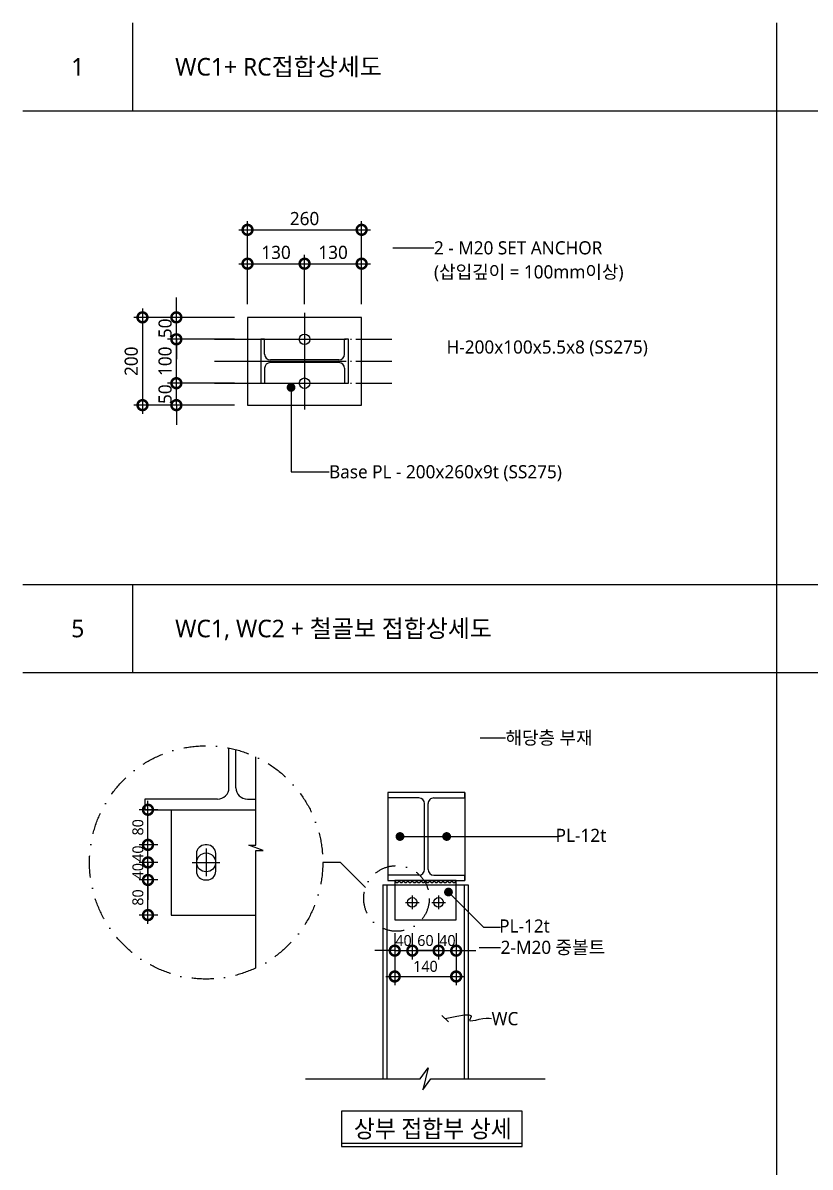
# Model space of a CAD drawing. Header units: millimetres. Extents: x 163207 to 170859, y 1699 to 7219.
# Drawn here: x 163207 to 165001, y 4612 to 7219 of the extents above; entities that cross this region are included whole.
import ezdxf
from ezdxf.enums import TextEntityAlignment as Align

# ---------------------------------------------------------------- set-up
doc = ezdxf.new("R2010")
doc.units = ezdxf.units.MM
doc.header["$LTSCALE"] = 10
for name, pattern in [('CEN-GAUN', [32.2, 30, -1, 0.2, -1]), ('DASHDOT-GAUN', [10, 5, -2.5, 0, -2.5]), ('HID', [5, 3, -2])]:
    doc.linetypes.add(name, pattern=pattern)
doc.layers.get('DEFPOINTS').update_dxf_attribs({"color": 137})
for name, color, linetype in [('4ELE', 4, 'Continuous'), ('BOLT', 7, 'Continuous'), ('CEN', 1, 'CEN-GAUN'), ('DIM', 7, 'Continuous'), ('DIM-INT', 7, 'Continuous'), ('ELE-5', 5, 'Continuous'), ('ELE7', 7, 'Continuous'), ('FORM', 7, 'Continuous'), ('SYM', 6, 'Continuous'), ('SYM-LEAD', 6, 'Continuous'), ('TAG', 6, 'Continuous'), ('TEXT', 3, 'Continuous'), ('TEXT-title', 2, 'Continuous'), ('WAL', 3, 'Continuous')]:
    doc.layers.add(name, color=color, linetype=linetype)
doc.styles.add('$0$스타일1', font='malgun.ttf')
doc.styles.add('Cell Head', font='malgun.ttf')
doc.styles.add('HB-tx', font='malgun.ttf', dxfattribs={"width": 0.95})
doc.styles.add('s1', font='malgun.ttf')
doc.styles.add('스타일1', font='malgun.ttf')
doc.dimstyles.new('CJA', dxfattribs={"dimscale": 300, "dimtxt": 2.7, "dimasz": 1, "dimexe": 2, "dimexo": 3, "dimgap": 1, "dimtad": 1, "dimdec": 0, "dimzin": 1, "dimdsep": 46, "dimlunit": 6, "dimtxsty": '$0$스타일1', "dimblk": 'CJDOT', "dimcen": 0.09, "dimdle": 1, "dimclrd": 256, "dimclre": 256, "dimclrt": 3, "dimadec": 0, "dimazin": 0, "dimtfac": 1, "dimtdec": 0, "dimtix": 1, "dimtmove": 2, "dimatfit": 3, "dimldrblk": 'CJDOT', "dimfxl": 1, "dimtolj": 1, "dimtzin": 1, "dimarcsym": 0})

# ---------------------------------------------------------------- blocks, each defined once
blk = doc.blocks.new('_DotSmall')
at = {"color": 0, "linetype": 'ByBlock', "const_width": 0.5}
blk.add_lwpolyline([(-0.0625, 0, 1), (0.0625, 0, 1)], format="xyb", close=True, dxfattribs=at)
blk = doc.blocks.new('*D36')
at = {"layer": 'DEFPOINTS', "color": 0, "transparency": 16777216}
for p in [(164154.4, 5175.3), (164194.4, 5175.3), (164194.4, 5105.3)]:
    blk.add_point(p, dxfattribs=at)
at = {"layer": 'DIM-INT', "color": 7, "lineweight": -2, "transparency": 16777216}
for p, q in [((164154.4, 5145.3), (164154.4, 5085.3)), ((164194.4, 5145.3), (164194.4, 5085.3)), ((164154.4, 5105.3), (164109.4, 5105.3)), ((164154.4, 5105.3), (164194.4, 5105.3)), ((164194.4, 5105.3), (164239.4, 5105.3))]:
    blk.add_line(p, q, dxfattribs=at)
at = {"layer": 'DIM-INT', "color": 7, "lineweight": -2, "transparency": 16777216, "xscale": 45, "yscale": 45, "zscale": 45}
blk.add_blockref('_DotSmall', (164154.4, 5105.3), dxfattribs=at)
at = {"layer": 'DIM-INT', "color": 7, "lineweight": -2, "transparency": 16777216, "xscale": 45, "yscale": 45, "zscale": 45, "rotation": 180}
blk.add_blockref('_DotSmall', (164194.4, 5105.3), dxfattribs=at)
at = {"layer": 'DIM-INT', "color": 3, "transparency": 16777216, "insert": (164174.4, 5128.2), "char_height": 25, "attachment_point": 5, "style": '스타일1'}
blk.add_mtext('\\A1;40', dxfattribs=at)
blk = doc.blocks.new('CJDOT')
blk.add_line((-2, 0), (2, 0))
at = {"const_width": 0.5}
blk.add_lwpolyline([(-0.25, 0, 1), (0.25, 0, 1)], format="xyb", close=True, dxfattribs=at)
blk = doc.blocks.new('*D37')
at = {"layer": 'DEFPOINTS', "color": 0, "transparency": 16777216}
for p in [(164054.4, 5175.3), (164094.4, 5175.3), (164094.4, 5105.3)]:
    blk.add_point(p, dxfattribs=at)
at = {"layer": 'DIM-INT', "color": 7, "lineweight": -2, "transparency": 16777216}
for p, q in [((164054.4, 5145.3), (164054.4, 5085.3)), ((164094.4, 5145.3), (164094.4, 5085.3)), ((164054.4, 5105.3), (164009.4, 5105.3)), ((164054.4, 5105.3), (164094.4, 5105.3)), ((164094.4, 5105.3), (164139.4, 5105.3))]:
    blk.add_line(p, q, dxfattribs=at)
at = {"layer": 'DIM-INT', "color": 7, "lineweight": -2, "transparency": 16777216, "xscale": 45, "yscale": 45, "zscale": 45}
blk.add_blockref('_DotSmall', (164054.4, 5105.3), dxfattribs=at)
at = {"layer": 'DIM-INT', "color": 7, "lineweight": -2, "transparency": 16777216, "xscale": 45, "yscale": 45, "zscale": 45, "rotation": 180}
blk.add_blockref('_DotSmall', (164094.4, 5105.3), dxfattribs=at)
at = {"layer": 'DIM-INT', "color": 3, "transparency": 16777216, "insert": (164074.4, 5128.2), "char_height": 25, "attachment_point": 5, "style": '스타일1'}
blk.add_mtext('\\A1;40', dxfattribs=at)
blk = doc.blocks.new('*D38')
at = {"layer": 'DEFPOINTS', "color": 0, "transparency": 16777216}
for p in [(164094.4, 5175.3), (164154.4, 5175.3), (164154.4, 5105.3)]:
    blk.add_point(p, dxfattribs=at)
at = {"layer": 'DIM-INT', "color": 7, "lineweight": -2, "transparency": 16777216}
for p, q in [((164094.4, 5145.3), (164094.4, 5085.3)), ((164154.4, 5145.3), (164154.4, 5085.3)), ((164074.4, 5105.3), (164174.4, 5105.3))]:
    blk.add_line(p, q, dxfattribs=at)
at = {"layer": 'DIM-INT', "color": 7, "lineweight": -2, "transparency": 16777216, "xscale": 45, "yscale": 45, "zscale": 45, "rotation": 180}
blk.add_blockref('_DotSmall', (164094.4, 5105.3), dxfattribs=at)
at = {"layer": 'DIM-INT', "color": 7, "lineweight": -2, "transparency": 16777216, "xscale": 45, "yscale": 45, "zscale": 45}
blk.add_blockref('_DotSmall', (164154.4, 5105.3), dxfattribs=at)
at = {"layer": 'DIM-INT', "color": 3, "transparency": 16777216, "insert": (164124.4, 5128.2), "char_height": 25, "attachment_point": 5, "style": '스타일1'}
blk.add_mtext('\\A1;60', dxfattribs=at)
blk = doc.blocks.new('*U5')
for p, q in [((71, 188), (0, 188)), ((105, 188), (176, 188)), ((84, 175), (84, 25)), ((92, 175), (92, 25)), ((71, 12), (0, 12)), ((105, 12), (176, 12))]:
    blk.add_line(p, q)
for points in [[(176, 188), (176, 200), (0, 200), (0, 188)], [(0, 12), (0, 0), (176, 0), (176, 12)]]:
    blk.add_lwpolyline(points)
for centre, start, end in [((71, 175), 0, 90), ((105, 175), 90, 180), ((71, 25), 270, 0), ((105, 25), 180, 270)]:
    blk.add_arc(centre, 13, start, end)
blk = doc.blocks.new('*D39')
at = {"layer": 'DEFPOINTS', "color": 0, "transparency": 16777216}
for p in [(164054.4, 5116.4), (164194.4, 5116.4), (164194.4, 5046.4)]:
    blk.add_point(p, dxfattribs=at)
at = {"layer": 'DIM-INT', "color": 7, "lineweight": -2, "transparency": 16777216}
for p, q in [((164054.4, 5086.4), (164054.4, 5026.4)), ((164194.4, 5086.4), (164194.4, 5026.4)), ((164034.4, 5046.4), (164214.4, 5046.4))]:
    blk.add_line(p, q, dxfattribs=at)
at = {"layer": 'DIM-INT', "color": 7, "lineweight": -2, "transparency": 16777216, "xscale": 45, "yscale": 45, "zscale": 45, "rotation": 180}
blk.add_blockref('_DotSmall', (164054.4, 5046.4), dxfattribs=at)
at = {"layer": 'DIM-INT', "color": 7, "lineweight": -2, "transparency": 16777216, "xscale": 45, "yscale": 45, "zscale": 45}
blk.add_blockref('_DotSmall', (164194.4, 5046.4), dxfattribs=at)
at = {"layer": 'DIM-INT', "color": 3, "transparency": 16777216, "insert": (164124.4, 5069.3), "char_height": 25, "attachment_point": 5, "style": '스타일1'}
blk.add_mtext('\\A1;140', dxfattribs=at)
blk = doc.blocks.new('*D40')
at = {"layer": 'DEFPOINTS', "color": 0, "transparency": 16777216}
for p in [(163492, 5346.3), (163544.6, 5346.3), (163544.6, 5306.3)]:
    blk.add_point(p, dxfattribs=at)
at = {"layer": 'DIM-INT', "color": 7, "lineweight": -2, "transparency": 16777216}
for p, q in [((163492, 5346.3), (163492, 5391.3)), ((163514.6, 5346.3), (163472, 5346.3)), ((163492, 5306.3), (163492, 5346.3)), ((163514.6, 5306.3), (163472, 5306.3)), ((163492, 5306.3), (163492, 5261.3))]:
    blk.add_line(p, q, dxfattribs=at)
at = {"layer": 'DIM-INT', "color": 7, "lineweight": -2, "transparency": 16777216, "xscale": 45, "yscale": 45, "zscale": 45}
for p, rotation in [((163492, 5346.3), 270), ((163492, 5306.3), 90)]:
    blk.add_blockref('_DotSmall', p, dxfattribs=dict(at, rotation=rotation))
at = {"layer": 'DIM-INT', "color": 3, "transparency": 16777216, "insert": (163469.1, 5326.3), "char_height": 25, "attachment_point": 5, "rotation": 90, "style": '스타일1'}
blk.add_mtext('\\A1;40', dxfattribs=at)
blk = doc.blocks.new('*D41')
at = {"layer": 'DEFPOINTS', "color": 0, "transparency": 16777216}
for p in [(163492, 5426.3), (163544.6, 5426.3), (163544.6, 5346.3)]:
    blk.add_point(p, dxfattribs=at)
at = {"layer": 'DIM-INT', "color": 7, "lineweight": -2, "transparency": 16777216}
for p, q in [((163514.6, 5426.3), (163472, 5426.3)), ((163492, 5326.3), (163492, 5446.3)), ((163514.6, 5346.3), (163472, 5346.3))]:
    blk.add_line(p, q, dxfattribs=at)
at = {"layer": 'DIM-INT', "color": 7, "lineweight": -2, "transparency": 16777216, "xscale": 45, "yscale": 45, "zscale": 45}
for p, rotation in [((163492, 5426.3), 90), ((163492, 5346.3), 270)]:
    blk.add_blockref('_DotSmall', p, dxfattribs=dict(at, rotation=rotation))
at = {"layer": 'DIM-INT', "color": 3, "transparency": 16777216, "insert": (163469.1, 5386.3), "char_height": 25, "attachment_point": 5, "rotation": 90, "style": '스타일1'}
blk.add_mtext('\\A1;80', dxfattribs=at)
blk = doc.blocks.new('*D42')
at = {"layer": 'DEFPOINTS', "color": 0, "transparency": 16777216}
for p in [(163492, 5266.3), (163544.6, 5266.3), (163544.6, 5186.3)]:
    blk.add_point(p, dxfattribs=at)
at = {"layer": 'DIM-INT', "color": 7, "lineweight": -2, "transparency": 16777216}
for p, q in [((163492, 5166.3), (163492, 5286.3)), ((163514.6, 5266.3), (163472, 5266.3)), ((163514.6, 5186.3), (163472, 5186.3))]:
    blk.add_line(p, q, dxfattribs=at)
at = {"layer": 'DIM-INT', "color": 7, "lineweight": -2, "transparency": 16777216, "xscale": 45, "yscale": 45, "zscale": 45}
for p, rotation in [((163492, 5266.3), 90), ((163492, 5186.3), 270)]:
    blk.add_blockref('_DotSmall', p, dxfattribs=dict(at, rotation=rotation))
at = {"layer": 'DIM-INT', "color": 3, "transparency": 16777216, "insert": (163469.1, 5226.3), "char_height": 25, "attachment_point": 5, "rotation": 90, "style": '스타일1'}
blk.add_mtext('\\A1;80', dxfattribs=at)
blk = doc.blocks.new('*D43')
at = {"layer": 'DEFPOINTS', "color": 0, "transparency": 16777216}
for p in [(163492, 5306.3), (163529.3, 5306.3), (163529.3, 5266.3)]:
    blk.add_point(p, dxfattribs=at)
at = {"layer": 'DIM-INT', "color": 7, "lineweight": -2, "transparency": 16777216}
for p, q in [((163492, 5306.3), (163492, 5351.3)), ((163499.3, 5306.3), (163472, 5306.3)), ((163492, 5266.3), (163492, 5306.3)), ((163499.3, 5266.3), (163472, 5266.3)), ((163492, 5266.3), (163492, 5221.3))]:
    blk.add_line(p, q, dxfattribs=at)
at = {"layer": 'DIM-INT', "color": 7, "lineweight": -2, "transparency": 16777216, "xscale": 45, "yscale": 45, "zscale": 45}
for p, rotation in [((163492, 5306.3), 270), ((163492, 5266.3), 90)]:
    blk.add_blockref('_DotSmall', p, dxfattribs=dict(at, rotation=rotation))
at = {"layer": 'DIM-INT', "color": 3, "transparency": 16777216, "insert": (163469.1, 5286.3), "char_height": 25, "attachment_point": 5, "rotation": 90, "style": '스타일1'}
blk.add_mtext('\\A1;40', dxfattribs=at)
blk = doc.blocks.new('*D55')
at = {"layer": 'DEFPOINTS', "color": 0, "transparency": 16777216}
for p in [(163556.7, 6398.3), (163718.9, 6398.3), (163718.9, 6348.3)]:
    blk.add_point(p, dxfattribs=at)
at = {"layer": 'DIM', "color": 7, "lineweight": -2, "transparency": 16777216}
for p, q in [((163556.7, 6398.3), (163556.7, 6443.3)), ((163688.9, 6398.3), (163536.7, 6398.3)), ((163556.7, 6348.3), (163556.7, 6398.3)), ((163688.9, 6348.3), (163536.7, 6348.3)), ((163556.7, 6348.3), (163556.7, 6303.3))]:
    blk.add_line(p, q, dxfattribs=at)
at = {"layer": 'DIM', "color": 7, "lineweight": -2, "transparency": 16777216, "xscale": 45, "yscale": 45, "zscale": 45}
for p, rotation in [((163556.7, 6398.3), 270), ((163556.7, 6348.3), 90)]:
    blk.add_blockref('_DotSmall', p, dxfattribs=dict(at, rotation=rotation))
at = {"layer": 'DIM', "color": 3, "transparency": 16777216, "insert": (163531.2, 6373.3), "char_height": 30, "attachment_point": 5, "rotation": 90, "line_spacing_factor": 1.666667, "style": '스타일1'}
blk.add_mtext('\\A1;50', dxfattribs=at)
blk = doc.blocks.new('*D56')
at = {"layer": 'DEFPOINTS', "color": 0, "transparency": 16777216}
for p in [(163718.9, 6548.3), (163479.5, 6348.3), (163718.9, 6348.3)]:
    blk.add_point(p, dxfattribs=at)
at = {"layer": 'DIM', "color": 7, "lineweight": -2, "transparency": 16777216}
for p, q in [((163688.9, 6548.3), (163459.5, 6548.3)), ((163479.5, 6568.3), (163479.5, 6328.3)), ((163688.9, 6348.3), (163459.5, 6348.3))]:
    blk.add_line(p, q, dxfattribs=at)
at = {"layer": 'DIM', "color": 7, "lineweight": -2, "transparency": 16777216, "xscale": 45, "yscale": 45, "zscale": 45}
for p, rotation in [((163479.5, 6548.3), 90), ((163479.5, 6348.3), 270)]:
    blk.add_blockref('_DotSmall', p, dxfattribs=dict(at, rotation=rotation))
at = {"layer": 'DIM', "color": 3, "transparency": 16777216, "insert": (163454, 6448.3), "char_height": 30, "attachment_point": 5, "rotation": 90, "line_spacing_factor": 1.666667, "style": '스타일1'}
blk.add_mtext('\\A1;200', dxfattribs=at)
blk = doc.blocks.new('*D57')
at = {"layer": 'DEFPOINTS', "color": 0, "transparency": 16777216}
for p in [(163556.7, 6548.3), (163718.9, 6548.3), (163718.9, 6498.3)]:
    blk.add_point(p, dxfattribs=at)
at = {"layer": 'DIM', "color": 7, "lineweight": -2, "transparency": 16777216}
for p, q in [((163556.7, 6548.3), (163556.7, 6593.3)), ((163688.9, 6548.3), (163536.7, 6548.3)), ((163556.7, 6498.3), (163556.7, 6548.3)), ((163688.9, 6498.3), (163536.7, 6498.3)), ((163556.7, 6498.3), (163556.7, 6453.3))]:
    blk.add_line(p, q, dxfattribs=at)
at = {"layer": 'DIM', "color": 7, "lineweight": -2, "transparency": 16777216, "xscale": 45, "yscale": 45, "zscale": 45}
for p, rotation in [((163556.7, 6548.3), 270), ((163556.7, 6498.3), 90)]:
    blk.add_blockref('_DotSmall', p, dxfattribs=dict(at, rotation=rotation))
at = {"layer": 'DIM', "color": 3, "transparency": 16777216, "insert": (163531.2, 6523.3), "char_height": 30, "attachment_point": 5, "rotation": 90, "line_spacing_factor": 1.666667, "style": '스타일1'}
blk.add_mtext('\\A1;50', dxfattribs=at)
blk = doc.blocks.new('*D58')
at = {"layer": 'DEFPOINTS', "color": 0, "transparency": 16777216}
for p in [(163978.9, 6747.8), (163718.9, 6548.3), (163978.9, 6548.3)]:
    blk.add_point(p, dxfattribs=at)
at = {"layer": 'DIM', "color": 7, "lineweight": -2, "transparency": 16777216}
for p, q in [((163718.9, 6578.3), (163718.9, 6767.8)), ((163978.9, 6578.3), (163978.9, 6767.8)), ((163698.9, 6747.8), (163998.9, 6747.8))]:
    blk.add_line(p, q, dxfattribs=at)
at = {"layer": 'DIM', "color": 7, "lineweight": -2, "transparency": 16777216, "xscale": 45, "yscale": 45, "zscale": 45, "rotation": 180}
blk.add_blockref('_DotSmall', (163718.9, 6747.8), dxfattribs=at)
at = {"layer": 'DIM', "color": 7, "lineweight": -2, "transparency": 16777216, "xscale": 45, "yscale": 45, "zscale": 45}
blk.add_blockref('_DotSmall', (163978.9, 6747.8), dxfattribs=at)
at = {"layer": 'DIM', "color": 3, "transparency": 16777216, "insert": (163848.9, 6773.3), "char_height": 30, "attachment_point": 5, "line_spacing_factor": 1.666667, "style": '스타일1'}
blk.add_mtext('\\A1;260', dxfattribs=at)
blk = doc.blocks.new('*D59')
at = {"layer": 'DEFPOINTS', "color": 0, "transparency": 16777216}
for p in [(163556.7, 6498.3), (163718.9, 6498.3), (163718.9, 6398.3)]:
    blk.add_point(p, dxfattribs=at)
at = {"layer": 'DIM', "color": 7, "lineweight": -2, "transparency": 16777216}
for p, q in [((163688.9, 6498.3), (163536.7, 6498.3)), ((163556.7, 6378.3), (163556.7, 6518.3)), ((163688.9, 6398.3), (163536.7, 6398.3))]:
    blk.add_line(p, q, dxfattribs=at)
at = {"layer": 'DIM', "color": 7, "lineweight": -2, "transparency": 16777216, "xscale": 45, "yscale": 45, "zscale": 45}
for p, rotation in [((163556.7, 6498.3), 90), ((163556.7, 6398.3), 270)]:
    blk.add_blockref('_DotSmall', p, dxfattribs=dict(at, rotation=rotation))
at = {"layer": 'DIM', "color": 3, "transparency": 16777216, "insert": (163531.1, 6448.3), "char_height": 30, "attachment_point": 5, "rotation": 90, "line_spacing_factor": 1.666667, "style": '스타일1'}
blk.add_mtext('\\A1;100', dxfattribs=at)
blk = doc.blocks.new('*D60')
at = {"layer": 'DEFPOINTS', "color": 0, "transparency": 16777216}
for p in [(163978.9, 6670.6), (163848.9, 6548.3), (163978.9, 6548.3)]:
    blk.add_point(p, dxfattribs=at)
at = {"layer": 'DIM', "color": 7, "lineweight": -2, "transparency": 16777216}
for p, q in [((163848.9, 6578.3), (163848.9, 6690.6)), ((163978.9, 6578.3), (163978.9, 6690.6)), ((163828.9, 6670.6), (163998.9, 6670.6))]:
    blk.add_line(p, q, dxfattribs=at)
at = {"layer": 'DIM', "color": 7, "lineweight": -2, "transparency": 16777216, "xscale": 45, "yscale": 45, "zscale": 45, "rotation": 180}
blk.add_blockref('_DotSmall', (163848.9, 6670.6), dxfattribs=at)
at = {"layer": 'DIM', "color": 7, "lineweight": -2, "transparency": 16777216, "xscale": 45, "yscale": 45, "zscale": 45}
blk.add_blockref('_DotSmall', (163978.9, 6670.6), dxfattribs=at)
at = {"layer": 'DIM', "color": 3, "transparency": 16777216, "insert": (163913.9, 6696.2), "char_height": 30, "attachment_point": 5, "line_spacing_factor": 1.666667, "style": '스타일1'}
blk.add_mtext('\\A1;130', dxfattribs=at)
blk = doc.blocks.new('*D61')
at = {"layer": 'DEFPOINTS', "color": 0, "transparency": 16777216}
for p in [(163848.9, 6670.6), (163718.9, 6548.3), (163848.9, 6548.3)]:
    blk.add_point(p, dxfattribs=at)
at = {"layer": 'DIM', "color": 7, "lineweight": -2, "transparency": 16777216}
for p, q in [((163718.9, 6578.3), (163718.9, 6690.6)), ((163848.9, 6578.3), (163848.9, 6690.6)), ((163698.9, 6670.6), (163868.9, 6670.6))]:
    blk.add_line(p, q, dxfattribs=at)
at = {"layer": 'DIM', "color": 7, "lineweight": -2, "transparency": 16777216, "xscale": 45, "yscale": 45, "zscale": 45, "rotation": 180}
blk.add_blockref('_DotSmall', (163718.9, 6670.6), dxfattribs=at)
at = {"layer": 'DIM', "color": 7, "lineweight": -2, "transparency": 16777216, "xscale": 45, "yscale": 45, "zscale": 45}
blk.add_blockref('_DotSmall', (163848.9, 6670.6), dxfattribs=at)
at = {"layer": 'DIM', "color": 3, "transparency": 16777216, "insert": (163783.9, 6696.2), "char_height": 30, "attachment_point": 5, "line_spacing_factor": 1.666667, "style": '스타일1'}
blk.add_mtext('\\A1;130', dxfattribs=at)

msp = doc.modelspace()

# ---------------------------------------------------------------- linework, layer by layer
msp.add_lwpolyline([(163622.6, 5266.3), (163626.6, 5266.3, 0.414214), (163646.6, 5286.3), (163646.6, 5326.3, 0.414214), (163626.6, 5346.3), (163622.6, 5346.3, 0.414214), (163602.6, 5326.3), (163602.6, 5286.3, 0.414214)], format="xyb", close=True)
at = {"layer": '4ELE'}
for centre in [(163848.9, 6498.3), (163848.9, 6398.3)]:
    msp.add_circle(centre, 12, dxfattribs=at)
at = {"layer": 'BOLT', "linetype": 'Continuous'}
for p, q in [((163624.6, 5337.8), (163624.6, 5274.8)), ((163593.1, 5306.3), (163656.1, 5306.3)), ((164078.6, 5215.3), (164110.1, 5215.3)), ((164094.4, 5231.1), (164094.4, 5199.6)), ((164138.6, 5215.3), (164170.1, 5215.3)), ((164154.4, 5231.1), (164154.4, 5199.6))]:
    msp.add_line(p, q, dxfattribs=at)
for centre, radius in [((163624.6, 5306.3), 21.5), ((164094.4, 5215.3), 10.8), ((164154.4, 5215.3), 10.8)]:
    msp.add_circle(centre, radius, dxfattribs=at)
at = {"layer": 'CEN'}
for p, q in [((163848.9, 6558.3), (163848.9, 6338.3)), ((163643.9, 6498.3), (164047.9, 6498.3)), ((163643.9, 6448.3), (164047.9, 6448.3)), ((163643.9, 6398.3), (164047.9, 6398.3))]:
    msp.add_line(p, q, dxfattribs=at)
at = {"layer": 'DEFPOINTS'}
msp.add_lwpolyline([(163933.2, 4659.3), (164344.9, 4659.3), (164344.9, 4739.3), (163933.2, 4739.3)], close=True, dxfattribs=at)
at = {"layer": 'ELE-5'}
msp.add_lwpolyline([(163718.9, 6548.3), (163718.9, 6348.3), (163978.9, 6348.3), (163978.9, 6548.3)], close=True, dxfattribs=at)
at = {"layer": 'ELE7', "ltscale": 60}
for p, q in [((164038.4, 5465.3), (164038.4, 5265.3)), ((164214.4, 5465.3), (164214.4, 5265.3))]:
    msp.add_line(p, q, dxfattribs=at)
at = {"layer": 'FORM', "color": 4}
msp.add_line((163457, 7219.3), (163457, 7019.3), dxfattribs=at)
at = {"layer": 'FORM', "color": 3}
msp.add_line((164924.5, 7219.3), (164924.5, 1699.3), dxfattribs=at)
at = {"layer": 'FORM', "color": 4, "ltscale": 0.3}
for p, q in [((163207, 7019.3), (170184.1, 7019.3)), ((163457, 5939.3), (163457, 5739.3)), ((163207, 5739.3), (166642, 5739.3))]:
    msp.add_line(p, q, dxfattribs=at)
at = {"layer": 'FORM', "color": 3, "ltscale": 0.3}
msp.add_line((163207, 5939.3), (166642, 5939.3), dxfattribs=at)
at = {"layer": 'SYM'}
msp.add_line((164050.3, 6706.8), (164143.8, 6706.8), dxfattribs=at)
at = {"layer": 'SYM', "ltscale": 60}
for p, q in [((164249.3, 5590.3), (164306.9, 5590.3)), ((164066.4, 5365.3), (164424.3, 5365.3)), ((164256.8, 5158.8), (164295.7, 5158.8)), ((164246.7, 5112.8), (164295.7, 5112.8)), ((164162, 4957.7), (164176.8, 4942.8))]:
    msp.add_line(p, q, dxfattribs=at)
at = {"layer": 'SYM'}
msp.add_lwpolyline([(163948.9, 6481.1, 0, 10, 0), (163972.9, 6481.1, 0, 0, 0), (164156, 6481.1, 0, 0, 0)], format="xyseb", dxfattribs=at)
at = {"layer": 'SYM', "const_width": 10}
msp.add_lwpolyline([(163818.1, 6393.7, 1), (163818.1, 6383.7, 1)], format="xyb", close=True, dxfattribs=at)
at = {"layer": 'SYM'}
for points in [[(163818.1, 6388.7), (163818.1, 6196.5), (163904.7, 6196.5)], [(163738.1, 5065.9), (163738.1, 5333.7), (163754.4, 5333.7), (163722.2, 5345.7), (163738.1, 5345.7), (163738.1, 5546.7)], [(163851.4, 4813.2), (164112, 4813.2), (164130.6, 4838.2), (164118.1, 4788.2), (164136.9, 4813.2), (164397.4, 4813.2)]]:
    msp.add_lwpolyline(points, dxfattribs=at)
at = {"layer": 'SYM', "ltscale": 60}
for points in [[(164124.4, 5465.3, 0, 10, 0), (164145.6, 5486.5, 0, 0, 0), (164249.3, 5590.3, 0, 0, 0)], [(164154.9, 5204.6, 0, 10, 0), (164176.1, 5183.4, 0, 0, 0), (164246.7, 5112.8, 0, 0, 0)]]:
    msp.add_lwpolyline(points, format="xyseb", dxfattribs=at)
at = {"layer": 'SYM', "ltscale": 60, "const_width": 10}
for points in [[(164062.8, 5368.9, 1), (164069.9, 5361.8, 1)], [(164169.2, 5368.9, 1), (164176.3, 5361.8, 1)], [(164173.3, 5242.3, 1), (164180.4, 5235.2, 1)]]:
    msp.add_lwpolyline(points, format="xyb", close=True, dxfattribs=at)
at = {"layer": 'SYM', "color": 6}
msp.add_lwpolyline([(163987.8, 5248.9), (163930.5, 5306.3), (163890.5, 5306.3)], dxfattribs=at)
at = {"layer": 'SYM', "ltscale": 60}
for points in [[(164176.9, 5238.8), (164256.8, 5158.8)], [(164169.4, 4950.3), (164195.9, 4956.3), (164213.3, 4959.1), (164223.4, 4959.3), (164227.8, 4957.7), (164228.4, 4954.9), (164227, 4951.6), (164225.2, 4948.5), (164224.9, 4946.3), (164227.3, 4945.6), (164232.3, 4946), (164239.1, 4947.2), (164247, 4948.8), (164255.2, 4950.3), (164263.1, 4951.3), (164269.9, 4951.5), (164275, 4950.3)]]:
    msp.add_lwpolyline(points, dxfattribs=at)
at = {"layer": 'SYM', "color": 3, "linetype": 'DASHDOT-GAUN'}
for centre, radius in [((163624.6, 5306.3), 265.8), ((164058.4, 5224.2), 74.8)]:
    msp.add_circle(centre, radius, dxfattribs=at)
at = {"layer": 'SYM-LEAD'}
msp.add_lwpolyline([(163848.9, 6505.4, 0, 10, 0), (163870.1, 6526.6, 0, 0, 0), (164050.3, 6706.8, 0, 0, 0)], format="xyseb", dxfattribs=at)
at = {"layer": 'TAG', "ltscale": 60}
for centre in [(164059.4, 5265.3), (164069.4, 5265.3), (164079.4, 5265.3), (164089.4, 5265.3), (164099.4, 5265.3), (164109.4, 5265.3), (164119.4, 5265.3), (164129.4, 5265.3), (164139.4, 5265.3), (164149.4, 5265.3), (164159.4, 5265.3), (164169.4, 5265.3), (164179.4, 5265.3), (164189.4, 5265.3)]:
    msp.add_arc(centre, 5, 180, 0, dxfattribs=at)
at = {"layer": 'TEXT-title', "color": 7}
for p, q in [((163933.2, 4666.3), (164344.9, 4666.3)), ((163933.2, 4659.3), (164344.9, 4659.3))]:
    msp.add_line(p, q, dxfattribs=at)
at = {"layer": 'WAL'}
for p, q in [((163757.9, 6464.3), (163757.9, 6498.3)), ((163939.9, 6464.3), (163939.9, 6498.3)), ((163926.9, 6451.3), (163770.9, 6451.3)), ((163926.9, 6445.3), (163770.9, 6445.3)), ((163757.9, 6432.3), (163757.9, 6398.3)), ((163939.9, 6432.3), (163939.9, 6398.3)), ((163676.6, 5476.3), (163676.6, 5567)), ((163692.6, 5476.3), (163692.6, 5563.3)), ((163650.6, 5450.3), (163484.6, 5450.3)), ((163718.6, 5450.3), (163738.1, 5450.3)), ((163544.6, 5426.3), (163544.6, 5186.3)), ((164027.4, 5255.3), (164027.4, 4813.2)), ((164027.4, 5255.3), (164054.4, 5255.3)), ((164036.4, 5255.3), (164036.4, 4813.2)), ((164194.4, 5265.3), (164054.4, 5265.3)), ((164054.4, 5265.3), (164054.4, 5175.3)), ((164194.4, 5175.3), (164194.4, 5265.3)), ((164194.4, 5255.3), (164221.4, 5255.3)), ((164212.4, 5255.3), (164212.4, 4813.2)), ((164221.4, 5255.3), (164221.4, 4813.2)), ((163544.6, 5186.3), (163738.1, 5186.3)), ((164054.4, 5175.3), (164194.4, 5175.3))]:
    msp.add_line(p, q, dxfattribs=at)
at = {"layer": 'WAL', "linetype": 'HID', "ltscale": 30}
msp.add_line((164054.4, 5255.3), (164194.4, 5255.3), dxfattribs=at)
at = {"layer": 'WAL'}
for points in [[(163757.9, 6498.3), (163748.9, 6498.3), (163748.9, 6398.3), (163757.9, 6398.3)], [(163939.9, 6398.3), (163948.9, 6398.3), (163948.9, 6498.3), (163939.9, 6498.3)], [(163484.6, 5450.3), (163484.6, 5426.3), (163738.1, 5426.3)]]:
    msp.add_lwpolyline(points, dxfattribs=at)
for centre, radius, start, end in [((163770.9, 6464.3), 13, 180, 270), ((163770.9, 6432.3), 13, 90, 180), ((163926.9, 6464.3), 13, 270, 0), ((163926.9, 6432.3), 13, 0, 90), ((163650.6, 5476.3), 26, 270, 0), ((163718.6, 5476.3), 26, 180, 270)]:
    msp.add_arc(centre, radius, start, end, dxfattribs=at)

# ---------------------------------------------------------------- block references
at = {"layer": 'WAL', "rotation": 179.9999999999999}
msp.add_blockref('*U5', (164214.4, 5465.3), dxfattribs=at)

# ---------------------------------------------------------------- texts
at = {"layer": 'TEXT'}
for s, height, style, p in [('WC1+ RC접합상세도', 40, 's1', (163554, 7119.3)), ('2 - M20 SET ANCHOR', 30, '스타일1', (164143.8, 6706.8)), ('(삽입깊이 = 100mm이상)', 30, '스타일1', (164143.8, 6652)), ('H-200x100x5.5x8 (SS275)', 30, '스타일1', (164172.5, 6480.8)), ('Base PL - 200x260x9t (SS275)', 30, '스타일1', (163904.7, 6196.5)), ('WC1, WC2 + 철골보 접합상세도', 40, 's1', (163554, 5839.3)), ('해당층 부재', 30, '스타일1', (164306.9, 5590.3)), ('PL-12t', 30, '스타일1', (164421, 5367.9)), ('PL-12t', 30, '스타일1', (164292.4, 5161.4)), ('2-M20 중볼트', 30, '스타일1', (164295.7, 5112.8)), ('WC', 30, '스타일1', (164275, 4950.3))]:
    msp.add_text(s, height=height, dxfattribs=dict(at, style=style)).set_placement(p, align=Align.MIDDLE_LEFT)
at = {"layer": 'TEXT', "color": 6, "style": 'Cell Head'}
for s, p in [('1', (163332, 7119.3)), ('5', (163332, 5839.3))]:
    msp.add_text(s, height=40, dxfattribs=at).set_placement(p, align=Align.MIDDLE_CENTER)
at = {"layer": 'TEXT-title', "color": 3, "style": 'HB-tx', "width": 0.95}
msp.add_text('상부 접합부 상세', height=40, dxfattribs=at).set_placement((164141, 4699.3), align=Align.MIDDLE_CENTER)

# ---------------------------------------------------------------- dimensions: what is measured, and where the dimension line sits
at = {"layer": 'DIM'}
dim = msp.add_linear_dim(base=(163978.9, 6747.8), p1=(163718.9, 6548.3), p2=(163978.9, 6548.3), dimstyle='CJA', override={"dimscale": 10, "dimtxt": 3, "dimasz": 4.5, "dimtxsty": '스타일1', "dimblk1": 'DotSmall', "dimblk2": 'DotSmall', "dimsah": 1, "dimdle": 2, "dimclrd": 7, "dimclre": 7}, dxfattribs=at)
dim.commit()
dim.dimension.update_dxf_attribs({"geometry": '*D58', "text_midpoint": (163848.9, 6773.3)})
for base, p1, p2, angle, picture, middle in [((163848.9, 6670.6), (163718.9, 6548.3), (163848.9, 6548.3), 180, '*D61', (163783.9, 6696.2)), ((163978.9, 6670.6), (163848.9, 6548.3), (163978.9, 6548.3), 180, '*D60', (163913.9, 6696.2)), ((163556.7, 6548.3), (163718.9, 6498.3), (163718.9, 6548.3), 270, '*D57', (163531.2, 6523.3)), ((163479.5, 6348.3), (163718.9, 6548.3), (163718.9, 6348.3), 270, '*D56', (163454, 6448.3)), ((163556.7, 6498.3), (163718.9, 6398.3), (163718.9, 6498.3), 270, '*D59', (163531.1, 6448.3)), ((163556.7, 6398.3), (163718.9, 6348.3), (163718.9, 6398.3), 270, '*D55', (163531.2, 6373.3))]:
    dim = msp.add_linear_dim(base=base, p1=p1, p2=p2, angle=angle, dimstyle='CJA', override={"dimscale": 10, "dimtxt": 3, "dimasz": 4.5, "dimtxsty": '스타일1', "dimblk1": 'DotSmall', "dimblk2": 'DotSmall', "dimsah": 1, "dimdle": 2, "dimclrd": 7, "dimclre": 7}, dxfattribs=at)
    dim.commit()
    dim.dimension.update_dxf_attribs({"geometry": picture, "text_midpoint": middle})
at = {"layer": 'DIM-INT'}
for p1, p2, distance, picture, middle in [((163544.6, 5346.3), (163544.6, 5426.3), 52.6, '*D41', (163469.1, 5386.3)), ((163544.6, 5306.3), (163544.6, 5346.3), 52.6, '*D40', (163469.1, 5326.3)), ((163529.3, 5266.3), (163529.3, 5306.3), 37.4, '*D43', (163469.1, 5286.3)), ((163544.6, 5186.3), (163544.6, 5266.3), 52.6, '*D42', (163469.1, 5226.3)), ((164054.4, 5175.3), (164094.4, 5175.3), -70, '*D37', (164074.4, 5128.2)), ((164094.4, 5175.3), (164154.4, 5175.3), -70, '*D38', (164124.4, 5128.2)), ((164154.4, 5175.3), (164194.4, 5175.3), -70, '*D36', (164174.4, 5128.2)), ((164054.4, 5116.4), (164194.4, 5116.4), -70, '*D39', (164124.4, 5069.3))]:
    dim = msp.add_aligned_dim(p1=p1, p2=p2, distance=distance, dimstyle='CJA', override={"dimscale": 10, "dimtxt": 2.5, "dimasz": 4.5, "dimtxsty": '스타일1', "dimblk1": 'DotSmall', "dimblk2": 'DotSmall', "dimsah": 1, "dimdle": 2, "dimclrd": 7, "dimclre": 7}, dxfattribs=at)
    dim.commit()
    dim.dimension.update_dxf_attribs({"geometry": picture, "text_midpoint": middle})

doc.saveas('drawing.dxf')
